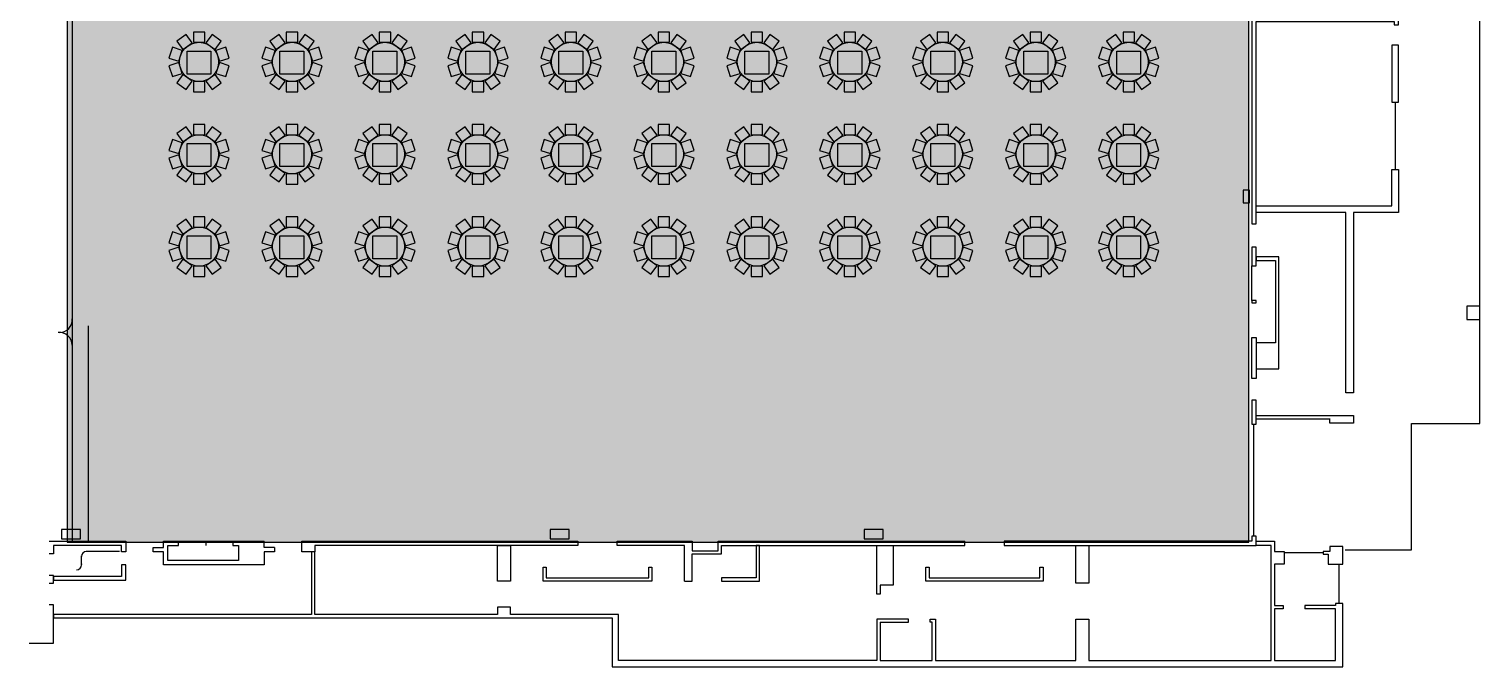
# Model space of a CAD drawing. Header units: feet. Extents: x 153 to 526, y 573 to 801.
# Drawn here: x 303.9 to 526.5, y 572.6 to 670.5 of the extents above; entities that cross this region are included whole.
import ezdxf

# ---------------------------------------------------------------- set-up
doc = ezdxf.new("R2010")
doc.units = ezdxf.units.FT
doc.header["$MEASUREMENT"] = 0
for name, color, linetype in [('background', 7, 'Continuous'), ('Layer 1', 7, 'Continuous'), ('walls', 7, 'Continuous')]:
    doc.layers.add(name, color=color, linetype=linetype)

msp = doc.modelspace()

# ---------------------------------------------------------------- hatches: boundary and pattern name
at = {"layer": 'background', "lineweight": 0, "true_color": 0xe6e6e6, "transparency": 33554687}
h = msp.add_hatch(color=254, dxfattribs=at)
h.dxf.hatch_style = 1
h.paths.add_polyline_path([(491.003, 759.9635), (309.7528, 759.9635), (309.7528, 591.7968), (491.003, 591.7968)])

# ---------------------------------------------------------------- linework, layer by layer
at = {"layer": 'background', "color": 254, "lineweight": 0, "true_color": 0xe6e6e6, "transparency": 33554687}
msp.add_lwpolyline([(491.003, 759.9635), (309.7528, 759.9635), (309.7528, 591.7968), (491.003, 591.7968)], close=True, dxfattribs=at)
at = {"layer": 'background', "color": 254, "lineweight": 25, "true_color": 0xe6e6e6}
msp.add_lwpolyline([(491.003, 759.9635), (309.7528, 759.9635), (309.7528, 591.7968), (491.003, 591.7968)], close=True, dxfattribs=at)
at = {"layer": 'Layer 1', "color": 18, "lineweight": 25, "true_color": 0x000000}
for points in [[(329.1218, 670.0478), (329.1218, 668.4645), (330.8718, 668.4645), (330.8718, 670.0478), (329.1218, 670.0478)], [(343.3806, 670.0478), (343.3806, 668.4645), (345.1306, 668.4645), (345.1306, 670.0478), (343.3806, 670.0478)], [(357.6394, 670.0478), (357.6394, 668.4645), (359.3894, 668.4645), (359.3894, 670.0478), (357.6394, 670.0478)], [(371.8982, 670.0478), (371.8982, 668.4645), (373.6482, 668.4645), (373.6482, 670.0478), (371.8982, 670.0478)], [(386.157, 670.0478), (386.157, 668.4645), (387.907, 668.4645), (387.907, 670.0478), (386.157, 670.0478)], [(400.4158, 670.0478), (400.4158, 668.4645), (402.1658, 668.4645), (402.1658, 670.0478), (400.4158, 670.0478)], [(414.6746, 670.0478), (414.6746, 668.4645), (416.4246, 668.4645), (416.4246, 670.0478), (414.6746, 670.0478)], [(428.9334, 670.0478), (428.9334, 668.4645), (430.6834, 668.4645), (430.6834, 670.0478), (428.9334, 670.0478)], [(443.1922, 670.0478), (443.1922, 668.4645), (444.9422, 668.4645), (444.9422, 670.0478), (443.1922, 670.0478)], [(457.451, 670.0478), (457.451, 668.4645), (459.201, 668.4645), (459.201, 670.0478), (457.451, 670.0478)], [(471.7098, 670.0478), (471.7098, 668.4645), (473.4598, 668.4645), (473.4598, 670.0478), (471.7098, 670.0478)], [(325.3674, 666.0487), (326.8732, 665.5594), (327.414, 667.2237), (325.9082, 667.713), (325.3674, 666.0487)], [(326.5949, 668.6582), (327.5256, 667.3772), (328.9413, 668.4059), (328.0107, 669.6868), (326.5949, 668.6582)], [(331.983, 669.6868), (331.0523, 668.4059), (332.4681, 667.3772), (333.3987, 668.6582), (331.983, 669.6868)], [(334.0854, 667.713), (332.5796, 667.2237), (333.1204, 665.5594), (334.6262, 666.0487), (334.0854, 667.713)], [(339.6262, 666.0487), (341.132, 665.5594), (341.6728, 667.2237), (340.167, 667.713), (339.6262, 666.0487)], [(340.8537, 668.6582), (341.7844, 667.3772), (343.2001, 668.4059), (342.2695, 669.6868), (340.8537, 668.6582)], [(346.2418, 669.6868), (345.3111, 668.4059), (346.7269, 667.3772), (347.6575, 668.6582), (346.2418, 669.6868)], [(348.3442, 667.713), (346.8384, 667.2237), (347.3792, 665.5594), (348.885, 666.0487), (348.3442, 667.713)], [(353.885, 666.0487), (355.3908, 665.5594), (355.9316, 667.2237), (354.4258, 667.713), (353.885, 666.0487)], [(355.1125, 668.6582), (356.0432, 667.3772), (357.4589, 668.4059), (356.5283, 669.6868), (355.1125, 668.6582)], [(360.5006, 669.6868), (359.5699, 668.4059), (360.9857, 667.3772), (361.9163, 668.6582), (360.5006, 669.6868)], [(362.603, 667.713), (361.0972, 667.2237), (361.638, 665.5594), (363.1438, 666.0487), (362.603, 667.713)], [(368.1438, 666.0487), (369.6496, 665.5594), (370.1904, 667.2237), (368.6846, 667.713), (368.1438, 666.0487)], [(369.3713, 668.6582), (370.302, 667.3772), (371.7177, 668.4059), (370.7871, 669.6868), (369.3713, 668.6582)], [(374.7594, 669.6868), (373.8287, 668.4059), (375.2445, 667.3772), (376.1751, 668.6582), (374.7594, 669.6868)], [(376.8618, 667.713), (375.356, 667.2237), (375.8968, 665.5594), (377.4026, 666.0487), (376.8618, 667.713)], [(382.4026, 666.0487), (383.9084, 665.5594), (384.4492, 667.2237), (382.9434, 667.713), (382.4026, 666.0487)], [(383.6301, 668.6582), (384.5608, 667.3772), (385.9765, 668.4059), (385.0459, 669.6868), (383.6301, 668.6582)], [(389.0182, 669.6868), (388.0875, 668.4059), (389.5033, 667.3772), (390.4339, 668.6582), (389.0182, 669.6868)], [(391.1206, 667.713), (389.6148, 667.2237), (390.1556, 665.5594), (391.6614, 666.0487), (391.1206, 667.713)], [(396.6614, 666.0487), (398.1672, 665.5594), (398.708, 667.2237), (397.2022, 667.713), (396.6614, 666.0487)], [(397.8889, 668.6582), (398.8196, 667.3772), (400.2353, 668.4059), (399.3047, 669.6868), (397.8889, 668.6582)], [(403.277, 669.6868), (402.3463, 668.4059), (403.7621, 667.3772), (404.6927, 668.6582), (403.277, 669.6868)], [(405.3794, 667.713), (403.8736, 667.2237), (404.4144, 665.5594), (405.9202, 666.0487), (405.3794, 667.713)], [(410.9202, 666.0487), (412.426, 665.5594), (412.9668, 667.2237), (411.461, 667.713), (410.9202, 666.0487)], [(412.1477, 668.6582), (413.0784, 667.3772), (414.4941, 668.4059), (413.5635, 669.6868), (412.1477, 668.6582)], [(417.5358, 669.6868), (416.6051, 668.4059), (418.0209, 667.3772), (418.9515, 668.6582), (417.5358, 669.6868)], [(419.6382, 667.713), (418.1324, 667.2237), (418.6732, 665.5594), (420.179, 666.0487), (419.6382, 667.713)], [(425.179, 666.0487), (426.6848, 665.5594), (427.2256, 667.2237), (425.7198, 667.713), (425.179, 666.0487)], [(426.4065, 668.6582), (427.3372, 667.3772), (428.7529, 668.4059), (427.8223, 669.6868), (426.4065, 668.6582)], [(431.7946, 669.6868), (430.8639, 668.4059), (432.2797, 667.3772), (433.2103, 668.6582), (431.7946, 669.6868)], [(433.897, 667.713), (432.3912, 667.2237), (432.932, 665.5594), (434.4378, 666.0487), (433.897, 667.713)], [(439.4378, 666.0487), (440.9436, 665.5594), (441.4844, 667.2237), (439.9786, 667.713), (439.4378, 666.0487)], [(440.6653, 668.6582), (441.596, 667.3772), (443.0117, 668.4059), (442.0811, 669.6868), (440.6653, 668.6582)], [(446.0534, 669.6868), (445.1227, 668.4059), (446.5385, 667.3772), (447.4691, 668.6582), (446.0534, 669.6868)], [(448.1558, 667.713), (446.65, 667.2237), (447.1908, 665.5594), (448.6966, 666.0487), (448.1558, 667.713)], [(453.6966, 666.0487), (455.2024, 665.5594), (455.7432, 667.2237), (454.2374, 667.713), (453.6966, 666.0487)], [(454.9241, 668.6582), (455.8548, 667.3772), (457.2705, 668.4059), (456.3399, 669.6868), (454.9241, 668.6582)], [(460.3122, 669.6868), (459.3815, 668.4059), (460.7973, 667.3772), (461.7279, 668.6582), (460.3122, 669.6868)], [(462.4146, 667.713), (460.9088, 667.2237), (461.4496, 665.5594), (462.9554, 666.0487), (462.4146, 667.713)], [(467.9554, 666.0487), (469.4612, 665.5594), (470.002, 667.2237), (468.4962, 667.713), (467.9554, 666.0487)], [(469.1829, 668.6582), (470.1136, 667.3772), (471.5293, 668.4059), (470.5987, 669.6868), (469.1829, 668.6582)], [(474.571, 669.6868), (473.6403, 668.4059), (475.0561, 667.3772), (475.9867, 668.6582), (474.571, 669.6868)], [(476.6734, 667.713), (475.1676, 667.2237), (475.7084, 665.5594), (477.2142, 666.0487), (476.6734, 667.713)], [(325.9082, 663.216), (327.414, 663.7053), (326.8732, 665.3696), (325.3674, 664.8803), (325.9082, 663.216)], [(328.0107, 661.2422), (328.9413, 662.5232), (327.5256, 663.5518), (326.5949, 662.2709), (328.0107, 661.2422)], [(333.3987, 662.2709), (332.4681, 663.5518), (331.0523, 662.5232), (331.983, 661.2422), (333.3987, 662.2709)], [(334.6262, 664.8803), (333.1204, 665.3696), (332.5796, 663.7053), (334.0854, 663.216), (334.6262, 664.8803)], [(340.167, 663.216), (341.6728, 663.7053), (341.132, 665.3696), (339.6262, 664.8803), (340.167, 663.216)], [(342.2695, 661.2422), (343.2001, 662.5232), (341.7844, 663.5518), (340.8537, 662.2709), (342.2695, 661.2422)], [(347.6575, 662.2709), (346.7269, 663.5518), (345.3111, 662.5232), (346.2418, 661.2422), (347.6575, 662.2709)], [(348.885, 664.8803), (347.3792, 665.3696), (346.8384, 663.7053), (348.3442, 663.216), (348.885, 664.8803)], [(354.4258, 663.216), (355.9316, 663.7053), (355.3908, 665.3696), (353.885, 664.8803), (354.4258, 663.216)], [(356.5283, 661.2422), (357.4589, 662.5232), (356.0432, 663.5518), (355.1125, 662.2709), (356.5283, 661.2422)], [(361.9163, 662.2709), (360.9857, 663.5518), (359.5699, 662.5232), (360.5006, 661.2422), (361.9163, 662.2709)], [(363.1438, 664.8803), (361.638, 665.3696), (361.0972, 663.7053), (362.603, 663.216), (363.1438, 664.8803)], [(368.6846, 663.216), (370.1904, 663.7053), (369.6496, 665.3696), (368.1438, 664.8803), (368.6846, 663.216)], [(370.7871, 661.2422), (371.7177, 662.5232), (370.302, 663.5518), (369.3713, 662.2709), (370.7871, 661.2422)], [(376.1751, 662.2709), (375.2445, 663.5518), (373.8287, 662.5232), (374.7594, 661.2422), (376.1751, 662.2709)], [(377.4026, 664.8803), (375.8968, 665.3696), (375.356, 663.7053), (376.8618, 663.216), (377.4026, 664.8803)], [(382.9434, 663.216), (384.4492, 663.7053), (383.9084, 665.3696), (382.4026, 664.8803), (382.9434, 663.216)], [(385.0459, 661.2422), (385.9765, 662.5232), (384.5608, 663.5518), (383.6301, 662.2709), (385.0459, 661.2422)], [(390.4339, 662.2709), (389.5033, 663.5518), (388.0875, 662.5232), (389.0182, 661.2422), (390.4339, 662.2709)], [(391.6614, 664.8803), (390.1556, 665.3696), (389.6148, 663.7053), (391.1206, 663.216), (391.6614, 664.8803)], [(397.2022, 663.216), (398.708, 663.7053), (398.1672, 665.3696), (396.6614, 664.8803), (397.2022, 663.216)], [(399.3047, 661.2422), (400.2353, 662.5232), (398.8196, 663.5518), (397.8889, 662.2709), (399.3047, 661.2422)], [(404.6927, 662.2709), (403.7621, 663.5518), (402.3463, 662.5232), (403.277, 661.2422), (404.6927, 662.2709)], [(405.9202, 664.8803), (404.4144, 665.3696), (403.8736, 663.7053), (405.3794, 663.216), (405.9202, 664.8803)], [(411.461, 663.216), (412.9668, 663.7053), (412.426, 665.3696), (410.9202, 664.8803), (411.461, 663.216)], [(413.5635, 661.2422), (414.4941, 662.5232), (413.0784, 663.5518), (412.1477, 662.2709), (413.5635, 661.2422)], [(418.9515, 662.2709), (418.0209, 663.5518), (416.6051, 662.5232), (417.5358, 661.2422), (418.9515, 662.2709)], [(420.179, 664.8803), (418.6732, 665.3696), (418.1324, 663.7053), (419.6382, 663.216), (420.179, 664.8803)], [(425.7198, 663.216), (427.2256, 663.7053), (426.6848, 665.3696), (425.179, 664.8803), (425.7198, 663.216)], [(427.8223, 661.2422), (428.7529, 662.5232), (427.3372, 663.5518), (426.4065, 662.2709), (427.8223, 661.2422)], [(433.2103, 662.2709), (432.2797, 663.5518), (430.8639, 662.5232), (431.7946, 661.2422), (433.2103, 662.2709)], [(434.4378, 664.8803), (432.932, 665.3696), (432.3912, 663.7053), (433.897, 663.216), (434.4378, 664.8803)], [(439.9786, 663.216), (441.4844, 663.7053), (440.9436, 665.3696), (439.4378, 664.8803), (439.9786, 663.216)], [(442.0811, 661.2422), (443.0117, 662.5232), (441.596, 663.5518), (440.6653, 662.2709), (442.0811, 661.2422)], [(447.4691, 662.2709), (446.5385, 663.5518), (445.1227, 662.5232), (446.0534, 661.2422), (447.4691, 662.2709)], [(448.6966, 664.8803), (447.1908, 665.3696), (446.65, 663.7053), (448.1558, 663.216), (448.6966, 664.8803)], [(454.2374, 663.216), (455.7432, 663.7053), (455.2024, 665.3696), (453.6966, 664.8803), (454.2374, 663.216)], [(456.3399, 661.2422), (457.2705, 662.5232), (455.8548, 663.5518), (454.9241, 662.2709), (456.3399, 661.2422)], [(461.7279, 662.2709), (460.7973, 663.5518), (459.3815, 662.5232), (460.3122, 661.2422), (461.7279, 662.2709)], [(462.9554, 664.8803), (461.4496, 665.3696), (460.9088, 663.7053), (462.4146, 663.216), (462.9554, 664.8803)], [(468.4962, 663.216), (470.002, 663.7053), (469.4612, 665.3696), (467.9554, 664.8803), (468.4962, 663.216)], [(470.5987, 661.2422), (471.5293, 662.5232), (470.1136, 663.5518), (469.1829, 662.2709), (470.5987, 661.2422)], [(475.9867, 662.2709), (475.0561, 663.5518), (473.6403, 662.5232), (474.571, 661.2422), (475.9867, 662.2709)], [(477.2142, 664.8803), (475.7084, 665.3696), (475.1676, 663.7053), (476.6734, 663.216), (477.2142, 664.8803)], [(330.8718, 660.8812), (330.8718, 662.4645), (329.1218, 662.4645), (329.1218, 660.8812), (330.8718, 660.8812)], [(345.1306, 660.8812), (345.1306, 662.4645), (343.3806, 662.4645), (343.3806, 660.8812), (345.1306, 660.8812)], [(359.3894, 660.8812), (359.3894, 662.4645), (357.6394, 662.4645), (357.6394, 660.8812), (359.3894, 660.8812)], [(373.6482, 660.8812), (373.6482, 662.4645), (371.8982, 662.4645), (371.8982, 660.8812), (373.6482, 660.8812)], [(387.907, 660.8812), (387.907, 662.4645), (386.157, 662.4645), (386.157, 660.8812), (387.907, 660.8812)], [(402.1658, 660.8812), (402.1658, 662.4645), (400.4158, 662.4645), (400.4158, 660.8812), (402.1658, 660.8812)], [(416.4246, 660.8812), (416.4246, 662.4645), (414.6746, 662.4645), (414.6746, 660.8812), (416.4246, 660.8812)], [(430.6834, 660.8812), (430.6834, 662.4645), (428.9334, 662.4645), (428.9334, 660.8812), (430.6834, 660.8812)], [(444.9422, 660.8812), (444.9422, 662.4645), (443.1922, 662.4645), (443.1922, 660.8812), (444.9422, 660.8812)], [(459.201, 660.8812), (459.201, 662.4645), (457.451, 662.4645), (457.451, 660.8812), (459.201, 660.8812)], [(473.4598, 660.8812), (473.4598, 662.4645), (471.7098, 662.4645), (471.7098, 660.8812), (473.4598, 660.8812)], [(326.5949, 654.4916), (327.5256, 653.2106), (328.9413, 654.2393), (328.0107, 655.5202), (326.5949, 654.4916)], [(329.1218, 655.8812), (329.1218, 654.2979), (330.8718, 654.2979), (330.8718, 655.8812), (329.1218, 655.8812)], [(331.983, 655.5202), (331.0523, 654.2393), (332.4681, 653.2106), (333.3987, 654.4916), (331.983, 655.5202)], [(340.8537, 654.4916), (341.7844, 653.2106), (343.2001, 654.2393), (342.2695, 655.5202), (340.8537, 654.4916)], [(343.3806, 655.8812), (343.3806, 654.2979), (345.1306, 654.2979), (345.1306, 655.8812), (343.3806, 655.8812)], [(346.2418, 655.5202), (345.3111, 654.2393), (346.7269, 653.2106), (347.6575, 654.4916), (346.2418, 655.5202)], [(355.1125, 654.4916), (356.0432, 653.2106), (357.4589, 654.2393), (356.5283, 655.5202), (355.1125, 654.4916)], [(357.6394, 655.8812), (357.6394, 654.2979), (359.3894, 654.2979), (359.3894, 655.8812), (357.6394, 655.8812)], [(360.5006, 655.5202), (359.5699, 654.2393), (360.9857, 653.2106), (361.9163, 654.4916), (360.5006, 655.5202)], [(369.3713, 654.4916), (370.302, 653.2106), (371.7177, 654.2393), (370.7871, 655.5202), (369.3713, 654.4916)], [(371.8982, 655.8812), (371.8982, 654.2979), (373.6482, 654.2979), (373.6482, 655.8812), (371.8982, 655.8812)], [(374.7594, 655.5202), (373.8287, 654.2393), (375.2445, 653.2106), (376.1751, 654.4916), (374.7594, 655.5202)], [(383.6301, 654.4916), (384.5608, 653.2106), (385.9765, 654.2393), (385.0459, 655.5202), (383.6301, 654.4916)], [(386.157, 655.8812), (386.157, 654.2979), (387.907, 654.2979), (387.907, 655.8812), (386.157, 655.8812)], [(389.0182, 655.5202), (388.0875, 654.2393), (389.5033, 653.2106), (390.4339, 654.4916), (389.0182, 655.5202)], [(397.8889, 654.4916), (398.8196, 653.2106), (400.2353, 654.2393), (399.3047, 655.5202), (397.8889, 654.4916)], [(400.4158, 655.8812), (400.4158, 654.2979), (402.1658, 654.2979), (402.1658, 655.8812), (400.4158, 655.8812)], [(403.277, 655.5202), (402.3463, 654.2393), (403.7621, 653.2106), (404.6927, 654.4916), (403.277, 655.5202)], [(412.1477, 654.4916), (413.0784, 653.2106), (414.4941, 654.2393), (413.5635, 655.5202), (412.1477, 654.4916)], [(414.6746, 655.8812), (414.6746, 654.2979), (416.4246, 654.2979), (416.4246, 655.8812), (414.6746, 655.8812)], [(417.5358, 655.5202), (416.6051, 654.2393), (418.0209, 653.2106), (418.9515, 654.4916), (417.5358, 655.5202)], [(426.4065, 654.4916), (427.3372, 653.2106), (428.7529, 654.2393), (427.8223, 655.5202), (426.4065, 654.4916)], [(428.9334, 655.8812), (428.9334, 654.2979), (430.6834, 654.2979), (430.6834, 655.8812), (428.9334, 655.8812)], [(431.7946, 655.5202), (430.8639, 654.2393), (432.2797, 653.2106), (433.2103, 654.4916), (431.7946, 655.5202)], [(440.6653, 654.4916), (441.596, 653.2106), (443.0117, 654.2393), (442.0811, 655.5202), (440.6653, 654.4916)], [(443.1922, 655.8812), (443.1922, 654.2979), (444.9422, 654.2979), (444.9422, 655.8812), (443.1922, 655.8812)], [(446.0534, 655.5202), (445.1227, 654.2393), (446.5385, 653.2106), (447.4691, 654.4916), (446.0534, 655.5202)], [(454.9241, 654.4916), (455.8548, 653.2106), (457.2705, 654.2393), (456.3399, 655.5202), (454.9241, 654.4916)], [(457.451, 655.8812), (457.451, 654.2979), (459.201, 654.2979), (459.201, 655.8812), (457.451, 655.8812)], [(460.3122, 655.5202), (459.3815, 654.2393), (460.7973, 653.2106), (461.7279, 654.4916), (460.3122, 655.5202)], [(469.1829, 654.4916), (470.1136, 653.2106), (471.5293, 654.2393), (470.5987, 655.5202), (469.1829, 654.4916)], [(471.7098, 655.8812), (471.7098, 654.2979), (473.4598, 654.2979), (473.4598, 655.8812), (471.7098, 655.8812)], [(474.571, 655.5202), (473.6403, 654.2393), (475.0561, 653.2106), (475.9867, 654.4916), (474.571, 655.5202)], [(325.3674, 651.8821), (326.8732, 651.3928), (327.414, 653.0571), (325.9082, 653.5464), (325.3674, 651.8821)], [(334.0854, 653.5464), (332.5796, 653.0571), (333.1204, 651.3928), (334.6262, 651.8821), (334.0854, 653.5464)], [(339.6262, 651.8821), (341.132, 651.3928), (341.6728, 653.0571), (340.167, 653.5464), (339.6262, 651.8821)], [(348.3442, 653.5464), (346.8384, 653.0571), (347.3792, 651.3928), (348.885, 651.8821), (348.3442, 653.5464)], [(353.885, 651.8821), (355.3908, 651.3928), (355.9316, 653.0571), (354.4258, 653.5464), (353.885, 651.8821)], [(362.603, 653.5464), (361.0972, 653.0571), (361.638, 651.3928), (363.1438, 651.8821), (362.603, 653.5464)], [(368.1438, 651.8821), (369.6496, 651.3928), (370.1904, 653.0571), (368.6846, 653.5464), (368.1438, 651.8821)], [(376.8618, 653.5464), (375.356, 653.0571), (375.8968, 651.3928), (377.4026, 651.8821), (376.8618, 653.5464)], [(382.4026, 651.8821), (383.9084, 651.3928), (384.4492, 653.0571), (382.9434, 653.5464), (382.4026, 651.8821)], [(391.1206, 653.5464), (389.6148, 653.0571), (390.1556, 651.3928), (391.6614, 651.8821), (391.1206, 653.5464)], [(396.6614, 651.8821), (398.1672, 651.3928), (398.708, 653.0571), (397.2022, 653.5464), (396.6614, 651.8821)], [(405.3794, 653.5464), (403.8736, 653.0571), (404.4144, 651.3928), (405.9202, 651.8821), (405.3794, 653.5464)], [(410.9202, 651.8821), (412.426, 651.3928), (412.9668, 653.0571), (411.461, 653.5464), (410.9202, 651.8821)], [(419.6382, 653.5464), (418.1324, 653.0571), (418.6732, 651.3928), (420.179, 651.8821), (419.6382, 653.5464)], [(425.179, 651.8821), (426.6848, 651.3928), (427.2256, 653.0571), (425.7198, 653.5464), (425.179, 651.8821)], [(433.897, 653.5464), (432.3912, 653.0571), (432.932, 651.3928), (434.4378, 651.8821), (433.897, 653.5464)], [(439.4378, 651.8821), (440.9436, 651.3928), (441.4844, 653.0571), (439.9786, 653.5464), (439.4378, 651.8821)], [(448.1558, 653.5464), (446.65, 653.0571), (447.1908, 651.3928), (448.6966, 651.8821), (448.1558, 653.5464)], [(453.6966, 651.8821), (455.2024, 651.3928), (455.7432, 653.0571), (454.2374, 653.5464), (453.6966, 651.8821)], [(462.4146, 653.5464), (460.9088, 653.0571), (461.4496, 651.3928), (462.9554, 651.8821), (462.4146, 653.5464)], [(467.9554, 651.8821), (469.4612, 651.3928), (470.002, 653.0571), (468.4962, 653.5464), (467.9554, 651.8821)], [(476.6734, 653.5464), (475.1676, 653.0571), (475.7084, 651.3928), (477.2142, 651.8821), (476.6734, 653.5464)], [(325.9082, 649.0494), (327.414, 649.5387), (326.8732, 651.203), (325.3674, 650.7137), (325.9082, 649.0494)], [(334.6262, 650.7137), (333.1204, 651.203), (332.5796, 649.5387), (334.0854, 649.0494), (334.6262, 650.7137)], [(340.167, 649.0494), (341.6728, 649.5387), (341.132, 651.203), (339.6262, 650.7137), (340.167, 649.0494)], [(348.885, 650.7137), (347.3792, 651.203), (346.8384, 649.5387), (348.3442, 649.0494), (348.885, 650.7137)], [(354.4258, 649.0494), (355.9316, 649.5387), (355.3908, 651.203), (353.885, 650.7137), (354.4258, 649.0494)], [(363.1438, 650.7137), (361.638, 651.203), (361.0972, 649.5387), (362.603, 649.0494), (363.1438, 650.7137)], [(368.6846, 649.0494), (370.1904, 649.5387), (369.6496, 651.203), (368.1438, 650.7137), (368.6846, 649.0494)], [(377.4026, 650.7137), (375.8968, 651.203), (375.356, 649.5387), (376.8618, 649.0494), (377.4026, 650.7137)], [(382.9434, 649.0494), (384.4492, 649.5387), (383.9084, 651.203), (382.4026, 650.7137), (382.9434, 649.0494)], [(391.6614, 650.7137), (390.1556, 651.203), (389.6148, 649.5387), (391.1206, 649.0494), (391.6614, 650.7137)], [(397.2022, 649.0494), (398.708, 649.5387), (398.1672, 651.203), (396.6614, 650.7137), (397.2022, 649.0494)], [(405.9202, 650.7137), (404.4144, 651.203), (403.8736, 649.5387), (405.3794, 649.0494), (405.9202, 650.7137)], [(411.461, 649.0494), (412.9668, 649.5387), (412.426, 651.203), (410.9202, 650.7137), (411.461, 649.0494)], [(420.179, 650.7137), (418.6732, 651.203), (418.1324, 649.5387), (419.6382, 649.0494), (420.179, 650.7137)], [(425.7198, 649.0494), (427.2256, 649.5387), (426.6848, 651.203), (425.179, 650.7137), (425.7198, 649.0494)], [(434.4378, 650.7137), (432.932, 651.203), (432.3912, 649.5387), (433.897, 649.0494), (434.4378, 650.7137)], [(439.9786, 649.0494), (441.4844, 649.5387), (440.9436, 651.203), (439.4378, 650.7137), (439.9786, 649.0494)], [(448.6966, 650.7137), (447.1908, 651.203), (446.65, 649.5387), (448.1558, 649.0494), (448.6966, 650.7137)], [(454.2374, 649.0494), (455.7432, 649.5387), (455.2024, 651.203), (453.6966, 650.7137), (454.2374, 649.0494)], [(462.9554, 650.7137), (461.4496, 651.203), (460.9088, 649.5387), (462.4146, 649.0494), (462.9554, 650.7137)], [(468.4962, 649.0494), (470.002, 649.5387), (469.4612, 651.203), (467.9554, 650.7137), (468.4962, 649.0494)], [(477.2142, 650.7137), (475.7084, 651.203), (475.1676, 649.5387), (476.6734, 649.0494), (477.2142, 650.7137)], [(328.0107, 647.0756), (328.9413, 648.3566), (327.5256, 649.3852), (326.5949, 648.1043), (328.0107, 647.0756)], [(330.8718, 646.7146), (330.8718, 648.2979), (329.1218, 648.2979), (329.1218, 646.7146), (330.8718, 646.7146)], [(333.3987, 648.1043), (332.4681, 649.3852), (331.0523, 648.3566), (331.983, 647.0756), (333.3987, 648.1043)], [(342.2695, 647.0756), (343.2001, 648.3566), (341.7844, 649.3852), (340.8537, 648.1043), (342.2695, 647.0756)], [(345.1306, 646.7146), (345.1306, 648.2979), (343.3806, 648.2979), (343.3806, 646.7146), (345.1306, 646.7146)], [(347.6575, 648.1043), (346.7269, 649.3852), (345.3111, 648.3566), (346.2418, 647.0756), (347.6575, 648.1043)], [(356.5283, 647.0756), (357.4589, 648.3566), (356.0432, 649.3852), (355.1125, 648.1043), (356.5283, 647.0756)], [(359.3894, 646.7146), (359.3894, 648.2979), (357.6394, 648.2979), (357.6394, 646.7146), (359.3894, 646.7146)], [(361.9163, 648.1043), (360.9857, 649.3852), (359.5699, 648.3566), (360.5006, 647.0756), (361.9163, 648.1043)], [(370.7871, 647.0756), (371.7177, 648.3566), (370.302, 649.3852), (369.3713, 648.1043), (370.7871, 647.0756)], [(373.6482, 646.7146), (373.6482, 648.2979), (371.8982, 648.2979), (371.8982, 646.7146), (373.6482, 646.7146)], [(376.1751, 648.1043), (375.2445, 649.3852), (373.8287, 648.3566), (374.7594, 647.0756), (376.1751, 648.1043)], [(385.0459, 647.0756), (385.9765, 648.3566), (384.5608, 649.3852), (383.6301, 648.1043), (385.0459, 647.0756)], [(387.907, 646.7146), (387.907, 648.2979), (386.157, 648.2979), (386.157, 646.7146), (387.907, 646.7146)], [(390.4339, 648.1043), (389.5033, 649.3852), (388.0875, 648.3566), (389.0182, 647.0756), (390.4339, 648.1043)], [(399.3047, 647.0756), (400.2353, 648.3566), (398.8196, 649.3852), (397.8889, 648.1043), (399.3047, 647.0756)], [(402.1658, 646.7146), (402.1658, 648.2979), (400.4158, 648.2979), (400.4158, 646.7146), (402.1658, 646.7146)], [(404.6927, 648.1043), (403.7621, 649.3852), (402.3463, 648.3566), (403.277, 647.0756), (404.6927, 648.1043)], [(413.5635, 647.0756), (414.4941, 648.3566), (413.0784, 649.3852), (412.1477, 648.1043), (413.5635, 647.0756)], [(416.4246, 646.7146), (416.4246, 648.2979), (414.6746, 648.2979), (414.6746, 646.7146), (416.4246, 646.7146)], [(418.9515, 648.1043), (418.0209, 649.3852), (416.6051, 648.3566), (417.5358, 647.0756), (418.9515, 648.1043)], [(427.8223, 647.0756), (428.7529, 648.3566), (427.3372, 649.3852), (426.4065, 648.1043), (427.8223, 647.0756)], [(430.6834, 646.7146), (430.6834, 648.2979), (428.9334, 648.2979), (428.9334, 646.7146), (430.6834, 646.7146)], [(433.2103, 648.1043), (432.2797, 649.3852), (430.8639, 648.3566), (431.7946, 647.0756), (433.2103, 648.1043)], [(442.0811, 647.0756), (443.0117, 648.3566), (441.596, 649.3852), (440.6653, 648.1043), (442.0811, 647.0756)], [(444.9422, 646.7146), (444.9422, 648.2979), (443.1922, 648.2979), (443.1922, 646.7146), (444.9422, 646.7146)], [(447.4691, 648.1043), (446.5385, 649.3852), (445.1227, 648.3566), (446.0534, 647.0756), (447.4691, 648.1043)], [(456.3399, 647.0756), (457.2705, 648.3566), (455.8548, 649.3852), (454.9241, 648.1043), (456.3399, 647.0756)], [(459.201, 646.7146), (459.201, 648.2979), (457.451, 648.2979), (457.451, 646.7146), (459.201, 646.7146)], [(461.7279, 648.1043), (460.7973, 649.3852), (459.3815, 648.3566), (460.3122, 647.0756), (461.7279, 648.1043)], [(470.5987, 647.0756), (471.5293, 648.3566), (470.1136, 649.3852), (469.1829, 648.1043), (470.5987, 647.0756)], [(473.4598, 646.7146), (473.4598, 648.2979), (471.7098, 648.2979), (471.7098, 646.7146), (473.4598, 646.7146)], [(475.9867, 648.1043), (475.0561, 649.3852), (473.6403, 648.3566), (474.571, 647.0756), (475.9867, 648.1043)], [(326.5949, 640.325), (327.5256, 639.044), (328.9413, 640.0727), (328.0107, 641.3536), (326.5949, 640.325)], [(329.1218, 641.7146), (329.1218, 640.1313), (330.8718, 640.1313), (330.8718, 641.7146), (329.1218, 641.7146)], [(331.983, 641.3536), (331.0523, 640.0727), (332.4681, 639.044), (333.3987, 640.325), (331.983, 641.3536)], [(340.8537, 640.325), (341.7844, 639.044), (343.2001, 640.0727), (342.2695, 641.3536), (340.8537, 640.325)], [(343.3806, 641.7146), (343.3806, 640.1313), (345.1306, 640.1313), (345.1306, 641.7146), (343.3806, 641.7146)], [(346.2418, 641.3536), (345.3111, 640.0727), (346.7269, 639.044), (347.6575, 640.325), (346.2418, 641.3536)], [(355.1125, 640.325), (356.0432, 639.044), (357.4589, 640.0727), (356.5283, 641.3536), (355.1125, 640.325)], [(357.6394, 641.7146), (357.6394, 640.1313), (359.3894, 640.1313), (359.3894, 641.7146), (357.6394, 641.7146)], [(360.5006, 641.3536), (359.5699, 640.0727), (360.9857, 639.044), (361.9163, 640.325), (360.5006, 641.3536)], [(369.3713, 640.325), (370.302, 639.044), (371.7177, 640.0727), (370.7871, 641.3536), (369.3713, 640.325)], [(371.8982, 641.7146), (371.8982, 640.1313), (373.6482, 640.1313), (373.6482, 641.7146), (371.8982, 641.7146)], [(374.7594, 641.3536), (373.8287, 640.0727), (375.2445, 639.044), (376.1751, 640.325), (374.7594, 641.3536)], [(383.6301, 640.325), (384.5608, 639.044), (385.9765, 640.0727), (385.0459, 641.3536), (383.6301, 640.325)], [(386.157, 641.7146), (386.157, 640.1313), (387.907, 640.1313), (387.907, 641.7146), (386.157, 641.7146)], [(389.0182, 641.3536), (388.0875, 640.0727), (389.5033, 639.044), (390.4339, 640.325), (389.0182, 641.3536)], [(397.8889, 640.325), (398.8196, 639.044), (400.2353, 640.0727), (399.3047, 641.3536), (397.8889, 640.325)], [(400.4158, 641.7146), (400.4158, 640.1313), (402.1658, 640.1313), (402.1658, 641.7146), (400.4158, 641.7146)], [(403.277, 641.3536), (402.3463, 640.0727), (403.7621, 639.044), (404.6927, 640.325), (403.277, 641.3536)], [(412.1477, 640.325), (413.0784, 639.044), (414.4941, 640.0727), (413.5635, 641.3536), (412.1477, 640.325)], [(414.6746, 641.7146), (414.6746, 640.1313), (416.4246, 640.1313), (416.4246, 641.7146), (414.6746, 641.7146)], [(417.5358, 641.3536), (416.6051, 640.0727), (418.0209, 639.044), (418.9515, 640.325), (417.5358, 641.3536)], [(426.4065, 640.325), (427.3372, 639.044), (428.7529, 640.0727), (427.8223, 641.3536), (426.4065, 640.325)], [(428.9334, 641.7146), (428.9334, 640.1313), (430.6834, 640.1313), (430.6834, 641.7146), (428.9334, 641.7146)], [(431.7946, 641.3536), (430.8639, 640.0727), (432.2797, 639.044), (433.2103, 640.325), (431.7946, 641.3536)], [(440.6653, 640.325), (441.596, 639.044), (443.0117, 640.0727), (442.0811, 641.3536), (440.6653, 640.325)], [(443.1922, 641.7146), (443.1922, 640.1313), (444.9422, 640.1313), (444.9422, 641.7146), (443.1922, 641.7146)], [(446.0534, 641.3536), (445.1227, 640.0727), (446.5385, 639.044), (447.4691, 640.325), (446.0534, 641.3536)], [(454.9241, 640.325), (455.8548, 639.044), (457.2705, 640.0727), (456.3399, 641.3536), (454.9241, 640.325)], [(457.451, 641.7146), (457.451, 640.1313), (459.201, 640.1313), (459.201, 641.7146), (457.451, 641.7146)], [(460.3122, 641.3536), (459.3815, 640.0727), (460.7973, 639.044), (461.7279, 640.325), (460.3122, 641.3536)], [(469.1829, 640.325), (470.1136, 639.044), (471.5293, 640.0727), (470.5987, 641.3536), (469.1829, 640.325)], [(471.7098, 641.7146), (471.7098, 640.1313), (473.4598, 640.1313), (473.4598, 641.7146), (471.7098, 641.7146)], [(474.571, 641.3536), (473.6403, 640.0727), (475.0561, 639.044), (475.9867, 640.325), (474.571, 641.3536)], [(325.3674, 637.7155), (326.8732, 637.2262), (327.414, 638.8905), (325.9082, 639.3798), (325.3674, 637.7155)], [(334.0854, 639.3798), (332.5796, 638.8905), (333.1204, 637.2262), (334.6262, 637.7155), (334.0854, 639.3798)], [(339.6262, 637.7155), (341.132, 637.2262), (341.6728, 638.8905), (340.167, 639.3798), (339.6262, 637.7155)], [(348.3442, 639.3798), (346.8384, 638.8905), (347.3792, 637.2262), (348.885, 637.7155), (348.3442, 639.3798)], [(353.885, 637.7155), (355.3908, 637.2262), (355.9316, 638.8905), (354.4258, 639.3798), (353.885, 637.7155)], [(362.603, 639.3798), (361.0972, 638.8905), (361.638, 637.2262), (363.1438, 637.7155), (362.603, 639.3798)], [(368.1438, 637.7155), (369.6496, 637.2262), (370.1904, 638.8905), (368.6846, 639.3798), (368.1438, 637.7155)], [(376.8618, 639.3798), (375.356, 638.8905), (375.8968, 637.2262), (377.4026, 637.7155), (376.8618, 639.3798)], [(382.4026, 637.7155), (383.9084, 637.2262), (384.4492, 638.8905), (382.9434, 639.3798), (382.4026, 637.7155)], [(391.1206, 639.3798), (389.6148, 638.8905), (390.1556, 637.2262), (391.6614, 637.7155), (391.1206, 639.3798)], [(396.6614, 637.7155), (398.1672, 637.2262), (398.708, 638.8905), (397.2022, 639.3798), (396.6614, 637.7155)], [(405.3794, 639.3798), (403.8736, 638.8905), (404.4144, 637.2262), (405.9202, 637.7155), (405.3794, 639.3798)], [(410.9202, 637.7155), (412.426, 637.2262), (412.9668, 638.8905), (411.461, 639.3798), (410.9202, 637.7155)], [(419.6382, 639.3798), (418.1324, 638.8905), (418.6732, 637.2262), (420.179, 637.7155), (419.6382, 639.3798)], [(425.179, 637.7155), (426.6848, 637.2262), (427.2256, 638.8905), (425.7198, 639.3798), (425.179, 637.7155)], [(433.897, 639.3798), (432.3912, 638.8905), (432.932, 637.2262), (434.4378, 637.7155), (433.897, 639.3798)], [(439.4378, 637.7155), (440.9436, 637.2262), (441.4844, 638.8905), (439.9786, 639.3798), (439.4378, 637.7155)], [(448.1558, 639.3798), (446.65, 638.8905), (447.1908, 637.2262), (448.6966, 637.7155), (448.1558, 639.3798)], [(453.6966, 637.7155), (455.2024, 637.2262), (455.7432, 638.8905), (454.2374, 639.3798), (453.6966, 637.7155)], [(462.4146, 639.3798), (460.9088, 638.8905), (461.4496, 637.2262), (462.9554, 637.7155), (462.4146, 639.3798)], [(467.9554, 637.7155), (469.4612, 637.2262), (470.002, 638.8905), (468.4962, 639.3798), (467.9554, 637.7155)], [(476.6734, 639.3798), (475.1676, 638.8905), (475.7084, 637.2262), (477.2142, 637.7155), (476.6734, 639.3798)], [(325.9082, 634.8828), (327.414, 635.3721), (326.8732, 637.0364), (325.3674, 636.5471), (325.9082, 634.8828)], [(334.6262, 636.5471), (333.1204, 637.0364), (332.5796, 635.3721), (334.0854, 634.8828), (334.6262, 636.5471)], [(340.167, 634.8828), (341.6728, 635.3721), (341.132, 637.0364), (339.6262, 636.5471), (340.167, 634.8828)], [(348.885, 636.5471), (347.3792, 637.0364), (346.8384, 635.3721), (348.3442, 634.8828), (348.885, 636.5471)], [(354.4258, 634.8828), (355.9316, 635.3721), (355.3908, 637.0364), (353.885, 636.5471), (354.4258, 634.8828)], [(363.1438, 636.5471), (361.638, 637.0364), (361.0972, 635.3721), (362.603, 634.8828), (363.1438, 636.5471)], [(368.6846, 634.8828), (370.1904, 635.3721), (369.6496, 637.0364), (368.1438, 636.5471), (368.6846, 634.8828)], [(377.4026, 636.5471), (375.8968, 637.0364), (375.356, 635.3721), (376.8618, 634.8828), (377.4026, 636.5471)], [(382.9434, 634.8828), (384.4492, 635.3721), (383.9084, 637.0364), (382.4026, 636.5471), (382.9434, 634.8828)], [(391.6614, 636.5471), (390.1556, 637.0364), (389.6148, 635.3721), (391.1206, 634.8828), (391.6614, 636.5471)], [(397.2022, 634.8828), (398.708, 635.3721), (398.1672, 637.0364), (396.6614, 636.5471), (397.2022, 634.8828)], [(405.9202, 636.5471), (404.4144, 637.0364), (403.8736, 635.3721), (405.3794, 634.8828), (405.9202, 636.5471)], [(411.461, 634.8828), (412.9668, 635.3721), (412.426, 637.0364), (410.9202, 636.5471), (411.461, 634.8828)], [(420.179, 636.5471), (418.6732, 637.0364), (418.1324, 635.3721), (419.6382, 634.8828), (420.179, 636.5471)], [(425.7198, 634.8828), (427.2256, 635.3721), (426.6848, 637.0364), (425.179, 636.5471), (425.7198, 634.8828)], [(434.4378, 636.5471), (432.932, 637.0364), (432.3912, 635.3721), (433.897, 634.8828), (434.4378, 636.5471)], [(439.9786, 634.8828), (441.4844, 635.3721), (440.9436, 637.0364), (439.4378, 636.5471), (439.9786, 634.8828)], [(448.6966, 636.5471), (447.1908, 637.0364), (446.65, 635.3721), (448.1558, 634.8828), (448.6966, 636.5471)], [(454.2374, 634.8828), (455.7432, 635.3721), (455.2024, 637.0364), (453.6966, 636.5471), (454.2374, 634.8828)], [(462.9554, 636.5471), (461.4496, 637.0364), (460.9088, 635.3721), (462.4146, 634.8828), (462.9554, 636.5471)], [(468.4962, 634.8828), (470.002, 635.3721), (469.4612, 637.0364), (467.9554, 636.5471), (468.4962, 634.8828)], [(477.2142, 636.5471), (475.7084, 637.0364), (475.1676, 635.3721), (476.6734, 634.8828), (477.2142, 636.5471)], [(328.0107, 632.909), (328.9413, 634.19), (327.5256, 635.2186), (326.5949, 633.9377), (328.0107, 632.909)], [(333.3987, 633.9377), (332.4681, 635.2186), (331.0523, 634.19), (331.983, 632.909), (333.3987, 633.9377)], [(342.2695, 632.909), (343.2001, 634.19), (341.7844, 635.2186), (340.8537, 633.9377), (342.2695, 632.909)], [(347.6575, 633.9377), (346.7269, 635.2186), (345.3111, 634.19), (346.2418, 632.909), (347.6575, 633.9377)], [(356.5283, 632.909), (357.4589, 634.19), (356.0432, 635.2186), (355.1125, 633.9377), (356.5283, 632.909)], [(361.9163, 633.9377), (360.9857, 635.2186), (359.5699, 634.19), (360.5006, 632.909), (361.9163, 633.9377)], [(370.7871, 632.909), (371.7177, 634.19), (370.302, 635.2186), (369.3713, 633.9377), (370.7871, 632.909)], [(376.1751, 633.9377), (375.2445, 635.2186), (373.8287, 634.19), (374.7594, 632.909), (376.1751, 633.9377)], [(385.0459, 632.909), (385.9765, 634.19), (384.5608, 635.2186), (383.6301, 633.9377), (385.0459, 632.909)], [(390.4339, 633.9377), (389.5033, 635.2186), (388.0875, 634.19), (389.0182, 632.909), (390.4339, 633.9377)], [(399.3047, 632.909), (400.2353, 634.19), (398.8196, 635.2186), (397.8889, 633.9377), (399.3047, 632.909)], [(404.6927, 633.9377), (403.7621, 635.2186), (402.3463, 634.19), (403.277, 632.909), (404.6927, 633.9377)], [(413.5635, 632.909), (414.4941, 634.19), (413.0784, 635.2186), (412.1477, 633.9377), (413.5635, 632.909)], [(418.9515, 633.9377), (418.0209, 635.2186), (416.6051, 634.19), (417.5358, 632.909), (418.9515, 633.9377)], [(427.8223, 632.909), (428.7529, 634.19), (427.3372, 635.2186), (426.4065, 633.9377), (427.8223, 632.909)], [(433.2103, 633.9377), (432.2797, 635.2186), (430.8639, 634.19), (431.7946, 632.909), (433.2103, 633.9377)], [(442.0811, 632.909), (443.0117, 634.19), (441.596, 635.2186), (440.6653, 633.9377), (442.0811, 632.909)], [(447.4691, 633.9377), (446.5385, 635.2186), (445.1227, 634.19), (446.0534, 632.909), (447.4691, 633.9377)], [(456.3399, 632.909), (457.2705, 634.19), (455.8548, 635.2186), (454.9241, 633.9377), (456.3399, 632.909)], [(461.7279, 633.9377), (460.7973, 635.2186), (459.3815, 634.19), (460.3122, 632.909), (461.7279, 633.9377)], [(470.5987, 632.909), (471.5293, 634.19), (470.1136, 635.2186), (469.1829, 633.9377), (470.5987, 632.909)], [(475.9867, 633.9377), (475.0561, 635.2186), (473.6403, 634.19), (474.571, 632.909), (475.9867, 633.9377)], [(330.8718, 632.548), (330.8718, 634.1313), (329.1218, 634.1313), (329.1218, 632.548), (330.8718, 632.548)], [(345.1306, 632.548), (345.1306, 634.1313), (343.3806, 634.1313), (343.3806, 632.548), (345.1306, 632.548)], [(359.3894, 632.548), (359.3894, 634.1313), (357.6394, 634.1313), (357.6394, 632.548), (359.3894, 632.548)], [(373.6482, 632.548), (373.6482, 634.1313), (371.8982, 634.1313), (371.8982, 632.548), (373.6482, 632.548)], [(387.907, 632.548), (387.907, 634.1313), (386.157, 634.1313), (386.157, 632.548), (387.907, 632.548)], [(402.1658, 632.548), (402.1658, 634.1313), (400.4158, 634.1313), (400.4158, 632.548), (402.1658, 632.548)], [(416.4246, 632.548), (416.4246, 634.1313), (414.6746, 634.1313), (414.6746, 632.548), (416.4246, 632.548)], [(430.6834, 632.548), (430.6834, 634.1313), (428.9334, 634.1313), (428.9334, 632.548), (430.6834, 632.548)], [(444.9422, 632.548), (444.9422, 634.1313), (443.1922, 634.1313), (443.1922, 632.548), (444.9422, 632.548)], [(459.201, 632.548), (459.201, 634.1313), (457.451, 634.1313), (457.451, 632.548), (459.201, 632.548)], [(473.4598, 632.548), (473.4598, 634.1313), (471.7098, 634.1313), (471.7098, 632.548), (473.4598, 632.548)]]:
    msp.add_lwpolyline(points, dxfattribs=at)
for points in [[(328.1495, 667.1), (331.8256, 667.1), (331.8256, 663.5837), (328.1495, 663.5837)], [(342.4083, 667.1), (346.0844, 667.1), (346.0844, 663.5837), (342.4083, 663.5837)], [(356.6671, 667.1), (360.3432, 667.1), (360.3432, 663.5837), (356.6671, 663.5837)], [(370.9259, 667.1), (374.602, 667.1), (374.602, 663.5837), (370.9259, 663.5837)], [(385.1847, 667.1), (388.8608, 667.1), (388.8608, 663.5837), (385.1847, 663.5837)], [(399.4435, 667.1), (403.1196, 667.1), (403.1196, 663.5837), (399.4435, 663.5837)], [(413.7023, 667.1), (417.3784, 667.1), (417.3784, 663.5837), (413.7023, 663.5837)], [(427.9611, 667.1), (431.6372, 667.1), (431.6372, 663.5837), (427.9611, 663.5837)], [(442.2199, 667.1), (445.896, 667.1), (445.896, 663.5837), (442.2199, 663.5837)], [(456.4787, 667.1), (460.1548, 667.1), (460.1548, 663.5837), (456.4787, 663.5837)], [(470.7375, 667.1), (474.4136, 667.1), (474.4136, 663.5837), (470.7375, 663.5837)], [(328.1495, 652.9334), (331.8256, 652.9334), (331.8256, 649.4171), (328.1495, 649.4171)], [(342.4083, 652.9334), (346.0844, 652.9334), (346.0844, 649.4171), (342.4083, 649.4171)], [(356.6671, 652.9334), (360.3432, 652.9334), (360.3432, 649.4171), (356.6671, 649.4171)], [(370.9259, 652.9334), (374.602, 652.9334), (374.602, 649.4171), (370.9259, 649.4171)], [(385.1847, 652.9334), (388.8608, 652.9334), (388.8608, 649.4171), (385.1847, 649.4171)], [(399.4435, 652.9334), (403.1196, 652.9334), (403.1196, 649.4171), (399.4435, 649.4171)], [(413.7023, 652.9334), (417.3784, 652.9334), (417.3784, 649.4171), (413.7023, 649.4171)], [(427.9611, 652.9334), (431.6372, 652.9334), (431.6372, 649.4171), (427.9611, 649.4171)], [(442.2199, 652.9334), (445.896, 652.9334), (445.896, 649.4171), (442.2199, 649.4171)], [(456.4787, 652.9334), (460.1548, 652.9334), (460.1548, 649.4171), (456.4787, 649.4171)], [(470.7375, 652.9334), (474.4136, 652.9334), (474.4136, 649.4171), (470.7375, 649.4171)], [(328.1495, 638.7668), (331.8256, 638.7668), (331.8256, 635.2505), (328.1495, 635.2505)], [(342.4083, 638.7668), (346.0844, 638.7668), (346.0844, 635.2505), (342.4083, 635.2505)], [(356.6671, 638.7668), (360.3432, 638.7668), (360.3432, 635.2505), (356.6671, 635.2505)], [(370.9259, 638.7668), (374.602, 638.7668), (374.602, 635.2505), (370.9259, 635.2505)], [(385.1847, 638.7668), (388.8608, 638.7668), (388.8608, 635.2505), (385.1847, 635.2505)], [(399.4435, 638.7668), (403.1196, 638.7668), (403.1196, 635.2505), (399.4435, 635.2505)], [(413.7023, 638.7668), (417.3784, 638.7668), (417.3784, 635.2505), (413.7023, 635.2505)], [(427.9611, 638.7668), (431.6372, 638.7668), (431.6372, 635.2505), (427.9611, 635.2505)], [(442.2199, 638.7668), (445.896, 638.7668), (445.896, 635.2505), (442.2199, 635.2505)], [(456.4787, 638.7668), (460.1548, 638.7668), (460.1548, 635.2505), (456.4787, 635.2505)], [(470.7375, 638.7668), (474.4136, 638.7668), (474.4136, 635.2505), (470.7375, 635.2505)]]:
    msp.add_lwpolyline(points, close=True, dxfattribs=at)
for centre in [(329.9968, 665.4645), (344.2556, 665.4645), (358.5144, 665.4645), (372.7732, 665.4645), (387.032, 665.4645), (401.2908, 665.4645), (415.5496, 665.4645), (429.8084, 665.4645), (444.0672, 665.4645), (458.326, 665.4645), (472.5848, 665.4645), (329.9968, 651.2979), (344.2556, 651.2979), (358.5144, 651.2979), (372.7732, 651.2979), (387.032, 651.2979), (401.2908, 651.2979), (415.5496, 651.2979), (429.8084, 651.2979), (444.0672, 651.2979), (458.326, 651.2979), (472.5848, 651.2979), (329.9968, 637.1313), (344.2556, 637.1313), (358.5144, 637.1313), (372.7732, 637.1313), (387.032, 637.1313), (401.2908, 637.1313), (415.5496, 637.1313), (429.8084, 637.1313), (444.0672, 637.1313), (458.326, 637.1313), (472.5848, 637.1313)]:
    msp.add_circle(centre, 3, dxfattribs=at)
at = {"layer": 'walls', "color": 18, "lineweight": 25, "true_color": 0x000000}
for points in [[(310.5405, 760.8808), (310.5405, 591.9668)], [(505.7856, 590.6045), (515.9623, 590.6045), (515.9623, 609.9672), (526.4623, 609.9672), (526.4623, 715.9616), (526.4623, 717.9616), (524.4623, 717.9616), (524.4623, 715.9616), (526.4623, 715.9616), (526.4623, 736.9641)], [(492.9175, 690.6798), (492.9175, 688.9372), (492.9175, 687.8808), (491.4573, 687.8808), (491.4573, 640.6308), (492.124, 640.6308), (492.124, 671.644), (513.2907, 671.644), (513.2907, 671.1333), (513.9573, 671.1333), (513.9573, 673.9637)], [(513.4573, 659.2979), (513.4573, 648.9646)], [(491.4573, 628.8392), (491.4573, 634.1725)], [(313.0079, 624.9641), (313.0079, 591.9641)], [(491.7906, 592.7141), (491.7906, 609.8808)], [(503.4625, 610.6724), (492.124, 610.6724), (492.124, 611.2141), (507.0485, 611.2141), (507.0485, 610.0474), (505.8818, 610.0474), (503.4537, 610.0474), (503.4537, 610.6724)], [(307.0248, 591.9641), (318.7748, 591.9641), (318.7748, 590.2948), (318.1081, 590.2948), (318.1081, 591.2974), (307.6915, 591.2974), (307.6915, 590.0091), (307.0248, 590.0091)], [(345.754, 591.9641), (388.1056, 591.9641), (388.1056, 591.2974), (347.754, 591.2974), (347.754, 590.2974), (347.254, 590.2974), (347.254, 580.667), (307.6915, 580.667), (307.6915, 580.167), (393.3373, 580.167), (393.3373, 572.637), (505.4523, 572.637), (505.4523, 582.3967), (504.2856, 582.3967), (504.2856, 582.0585), (499.6055, 582.0585), (499.6055, 581.5585)], [(317.7968, 590.3489), (312.6952, 590.3489)], [(341.5873, 590.9641), (341.5873, 590.2974), (340.004, 590.2974), (340.004, 588.3183), (324.53, 588.3183), (324.53, 590.2974), (322.9415, 590.2974), (322.9415, 590.9641), (324.53, 590.9641), (324.53, 591.9641), (326.8634, 591.9641)], [(331.0301, 591.9641), (331.0301, 591.2974)], [(335.1967, 591.9641), (340.004, 591.9641)], [(340.004, 590.9641), (340.004, 591.9641)], [(341.5873, 590.9641), (340.004, 590.9641)], [(434.4573, 579.4954), (438.7907, 579.4954), (438.7907, 579.9954), (433.9573, 579.9954), (433.9573, 573.637), (394.3373, 573.637), (394.3373, 580.667), (377.754, 580.667), (377.754, 581.8183), (375.754, 581.8183), (375.754, 580.667), (347.754, 580.667), (347.754, 590.2974), (345.754, 590.2974), (345.754, 591.9621)], [(404.4574, 585.824), (404.4574, 591.2974), (394.1057, 591.2974), (394.1057, 591.9641), (405.6057, 591.9641), (405.6057, 590.4808), (409.6057, 590.4808), (409.6057, 591.9641), (415.9574, 591.9641), (433.9574, 591.9641), (447.4574, 591.9641)], [(404.4573, 585.824), (405.6056, 585.824), (405.6056, 589.9808), (410.1056, 589.9808), (410.1056, 591.2974), (447.4573, 591.2974), (447.4573, 591.9641)], [(434.4573, 579.4953), (434.4573, 573.637), (442.4573, 573.637), (442.4573, 579.4953), (442.124, 579.4953), (442.124, 579.9954), (442.9573, 579.9954), (442.9573, 573.637), (464.4573, 573.637), (464.4573, 579.9537), (466.4573, 579.9537), (466.4573, 573.637), (494.4573, 573.637), (494.4573, 591.2974), (492.1239, 591.2974), (492.1239, 591.9641), (494.9573, 591.9641), (494.9573, 590.3753), (496.4197, 590.3753)], [(496.4234, 590.3753), (496.4234, 588.3967), (494.9573, 588.3967), (494.9573, 582.0585), (496.2722, 582.0585), (496.2722, 581.5585), (494.9573, 581.5585), (494.9573, 573.637), (504.2856, 573.637), (504.2856, 581.5585), (499.6055, 581.5585)], [(502.4235, 590.1566), (496.4235, 590.1566)], [(505.4522, 588.3967), (505.4522, 591.1045), (503.4501, 591.1045), (503.4501, 590.3753), (502.4234, 590.3753), (502.4234, 589.9378), (503.1993, 589.9378), (503.1993, 588.3967), (505.4493, 588.3967)], [(311.9697, 588.3023), (311.9697, 589.7025)], [(311.9697, 588.4685), (311.9697, 588.3419)], [(504.8689, 582.3967), (504.8689, 588.3967)], [(307.0248, 585.5159), (307.6915, 585.5159), (307.6915, 586.6758), (307.0248, 586.6758)], [(303.9142, 576.2816), (307.6915, 576.2816), (307.6915, 582.1826), (307.0248, 582.1826)]]:
    msp.add_lwpolyline(points, dxfattribs=at)
for points in [[(512.9573, 659.298), (513.9573, 659.298), (513.9573, 668.0291), (512.9573, 668.0291)], [(512.9573, 643.3808), (512.9573, 648.9646), (513.9573, 648.9646), (513.9573, 642.3808), (507.0485, 642.3808), (507.0485, 614.7142), (505.8818, 614.7142), (505.8818, 642.3808), (492.124, 642.3808), (492.124, 643.3808), (506.8818, 643.3808)], [(491.122, 645.7968), (490.1637, 645.7968), (490.1637, 643.8385), (491.122, 643.8385)], [(492.124, 637.0475), (491.4573, 637.0475), (491.4573, 634.1725), (492.124, 634.1725)], [(495.0889, 622.36), (492.124, 622.36), (492.124, 618.3808), (495.6305, 618.3808), (495.6305, 635.5475), (492.124, 635.5475), (492.124, 635.0058), (495.0889, 635.0058)], [(491.4573, 628.5266), (492.124, 628.5266), (492.124, 628.8391), (491.4573, 628.8391)], [(526.4624, 627.9644), (524.4624, 627.9644), (524.4624, 625.9644), (526.4624, 625.9644)], [(491.4573, 623.1933), (492.124, 623.1933), (492.124, 616.8808), (491.4573, 616.8808)], [(492.124, 613.5475), (491.4573, 613.5475), (491.4573, 609.8808), (492.124, 609.8808)], [(311.8149, 592.2865), (311.8149, 593.724), (308.8774, 593.724), (308.8774, 592.2865)], [(386.7773, 592.2865), (386.7773, 593.724), (383.8398, 593.724), (383.8398, 592.2865)], [(434.9405, 592.2865), (434.9405, 593.724), (432.003, 593.724), (432.003, 592.2865)], [(453.4573, 591.9641), (453.4573, 591.2974), (492.124, 591.2974), (492.124, 592.7141), (491.4573, 592.7141), (491.4573, 591.9641), (466.4573, 591.9641), (453.4573, 591.9641)], [(326.8634, 591.2974), (326.8634, 591.9641), (335.1967, 591.9641), (335.1967, 591.2974), (336.0625, 591.2974), (336.0625, 588.9849), (325.1967, 588.9849), (325.1967, 591.2974)], [(377.754, 591.2975), (377.754, 585.7975), (375.754, 585.7975), (375.754, 591.2975)], [(415.9573, 585.8241), (415.9573, 591.2975), (415.4573, 591.2975), (415.4573, 586.3241), (410.124, 586.3241), (410.124, 585.8241), (415.4573, 585.8241)], [(433.9573, 583.8288), (433.9573, 591.2975), (436.4573, 591.2975), (436.4573, 585.2142), (434.4573, 585.2142), (434.4573, 583.8288)], [(466.4573, 591.2975), (466.4573, 585.5108), (464.4573, 585.5108), (464.4573, 591.2975)], [(318.7748, 588.3183), (318.1082, 588.3183), (318.1082, 586.5061), (307.6915, 586.5061), (307.6915, 585.9644), (318.7748, 585.9644), (318.7748, 588.3183)], [(399.4573, 585.7974), (382.754, 585.7974), (382.754, 587.9641), (383.254, 587.9641), (383.254, 586.2974), (398.9573, 586.2974), (398.9573, 587.9641), (399.4573, 587.9641)], [(441.9573, 586.2974), (458.9573, 586.2974), (458.9573, 587.9641), (459.4573, 587.9641), (459.4573, 585.7974), (441.4573, 585.7974), (441.4573, 587.9641), (441.9573, 587.9641)]]:
    msp.add_lwpolyline(points, close=True, dxfattribs=at)
for centre, radius, start, end in [((308.5439, 625.936), 2, -90, 3.37), ((308.5463, 621.9431), 2, 1.47103, 94.84103), ((312.7075, 589.5874), 0.75, 90, 180), ((311.2197, 588.3023), 0.75, -90, 0)]:
    msp.add_arc(centre, radius, start, end, dxfattribs=at)

doc.saveas('drawing.dxf')
